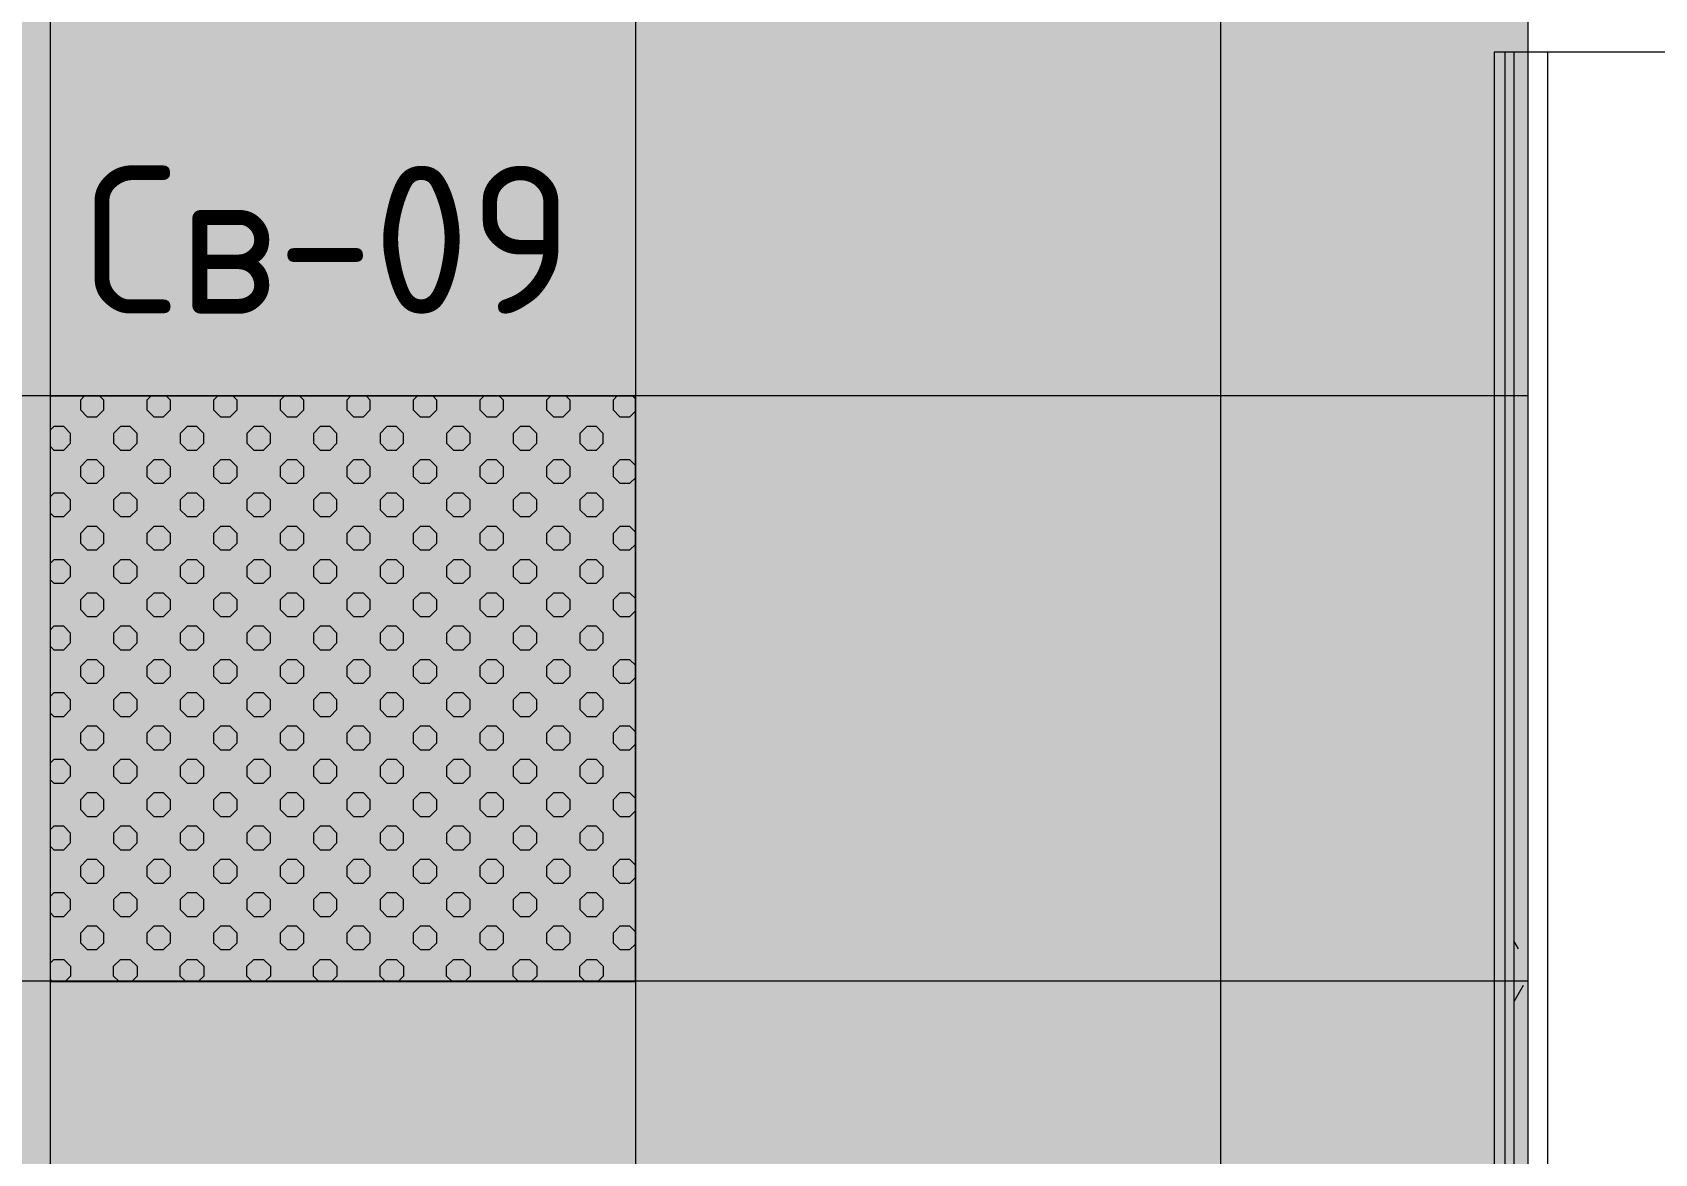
# Model space of a CAD drawing. Header units: millimetres. Extents: x -13069 to 207500, y -71366 to 56785.
# Drawn here: x 165894 to 167557, y 30754 to 31904 of the extents above; entities that cross this region are included whole.
import ezdxf

# ---------------------------------------------------------------- set-up
doc = ezdxf.new("R2010")
doc.units = ezdxf.units.MM
doc.layers.add('PDF _Подложка без мебели', color=7, linetype='Continuous')
doc.layers.add('PDF _Текст', color=7, linetype='Continuous')
doc.layers.add('PDF _Потолки', color=7, linetype='Continuous', lineweight=5, true_color=0x535353)
doc.layers.add('PDF _светильники', color=7, linetype='Continuous', true_color=0xffffff)
doc.styles.add('PDF GOST Common', font='GOST_Common.ttf')

msp = doc.modelspace()

# ---------------------------------------------------------------- linework, layer by layer
at = {"layer": 'PDF _Подложка без мебели', "lineweight": 18}
msp.add_lwpolyline([(167392.924, 29290.643), (167447.923, 29290.643), (167447.923, 31883.341), (167392.924, 31883.341)], close=True, dxfattribs=at)
for points in [[(167403.923, 31883.341), (167403.923, 29290.643)], [(167412.919, 31883.341), (167412.919, 29290.643)], [(167427.922, 30558.343), (167427.922, 31883.341)], [(167957.92, 31883.341), (167447.923, 31883.341)], [(167417.723, 30964.242), (167412.919, 30972.543)], [(167422.624, 30926.641), (167412.919, 30909.841)], [(167422.624, 30926.641), (167422.624, 30926.641)], [(167422.624, 30926.641), (167422.624, 30926.641)]]:
    msp.add_lwpolyline(points, dxfattribs=at)
at = {"layer": 'PDF _Потолки', "color": 7, "lineweight": 13}
msp.add_lwpolyline([(167427.922, 34687.942), (164996.72, 34687.942), (165003.923, 27774.243), (167427.922, 27774.243)], close=True, dxfattribs=at)
for points in [[(165912.321, 34687.942), (165912.321, 27774.243)], [(166512.321, 34687.942), (166512.321, 27774.243)], [(167112.321, 34687.942), (167112.321, 27774.243)], [(167427.922, 31531.143), (165000.022, 31531.143)], [(167427.922, 30931.143), (165000.634, 30931.143)]]:
    msp.add_lwpolyline(points, dxfattribs=at)
at = {"layer": 'PDF _Потолки', "color": 254, "lineweight": 0, "true_color": 0xcae6ff, "transparency": 33554559}
msp.add_solid([(167427.922, 34687.942), (167427.922, 27774.243), (164996.72, 34687.942), (165003.923, 27774.243)], dxfattribs=at)
at = {"layer": 'PDF _светильники', "color": 7, "lineweight": 13}
msp.add_lwpolyline([(165912.321, 30930.844), (166512.321, 30930.844), (166512.321, 31530.844), (165912.321, 31530.844)], close=True, dxfattribs=at)
at = {"layer": 'PDF _светильники', "lineweight": 20}
for points in [[(165947.123, 31530.844), (165943.223, 31526.843), (165943.223, 31516.842), (165950.224, 31509.741), (165960.221, 31509.741), (165967.32, 31516.842), (165967.32, 31526.843), (165963.322, 31530.844)], [(166015.422, 31530.844), (166011.521, 31526.843), (166011.521, 31516.842), (166018.522, 31509.741), (166028.52, 31509.741), (166035.624, 31516.842), (166035.624, 31526.843), (166031.62, 31530.844)], [(166083.72, 31530.844), (166079.722, 31526.843), (166079.722, 31516.842), (166086.821, 31509.741), (166096.824, 31509.741), (166103.923, 31516.842), (166103.923, 31526.843), (166099.925, 31530.844)], [(166152.024, 31530.844), (166148.02, 31526.843), (166148.02, 31516.842), (166155.119, 31509.741), (166165.123, 31509.741), (166172.221, 31516.842), (166172.221, 31526.843), (166168.223, 31530.844)], [(166220.323, 31530.844), (166216.319, 31526.843), (166216.319, 31516.842), (166223.423, 31509.741), (166233.421, 31509.741), (166240.519, 31516.842), (166240.519, 31526.843), (166236.521, 31530.844)], [(166288.621, 31530.844), (166284.623, 31526.843), (166284.623, 31516.842), (166291.722, 31509.741), (166301.719, 31509.741), (166308.72, 31516.842), (166308.72, 31526.843), (166304.82, 31530.844)], [(166356.822, 31530.844), (166352.922, 31526.843), (166352.922, 31516.842), (166359.922, 31509.741), (166369.92, 31509.741), (166377.024, 31516.842), (166377.024, 31526.843), (166373.02, 31530.844)], [(166425.12, 31530.844), (166421.22, 31526.843), (166421.22, 31516.842), (166428.221, 31509.741), (166438.224, 31509.741), (166445.323, 31516.842), (166445.323, 31526.843), (166441.319, 31530.844)], [(166493.425, 31530.844), (166489.421, 31526.843), (166489.421, 31516.842), (166496.519, 31509.741), (166506.523, 31509.741), (166512.321, 31515.542)], [(166509.623, 31530.844), (166512.321, 31528.143)], [(165912.321, 31479.443), (165916.124, 31475.643), (165926.121, 31475.643), (165933.219, 31482.742), (165933.219, 31492.742), (165926.121, 31499.743), (165916.124, 31499.743), (165912.321, 31495.941)], [(166512.321, 31459.841), (166506.523, 31465.643), (166496.519, 31465.643), (166489.421, 31458.541), (166489.421, 31448.541), (166496.519, 31441.543), (166506.523, 31441.543), (166512.321, 31447.241)], [(165912.321, 31411.141), (165916.124, 31407.342), (165926.121, 31407.342), (165933.219, 31414.443), (165933.219, 31424.441), (165926.121, 31431.542), (165916.124, 31431.542), (165912.321, 31427.642)], [(166512.321, 31391.543), (166506.523, 31397.341), (166496.519, 31397.341), (166489.421, 31390.243), (166489.421, 31380.242), (166496.519, 31373.242), (166506.523, 31373.242), (166512.321, 31378.942)], [(165912.321, 31342.843), (165916.124, 31339.044), (165926.121, 31339.044), (165933.219, 31346.142), (165933.219, 31356.143), (165926.121, 31363.241), (165916.124, 31363.241), (165912.321, 31359.442)], [(166512.321, 31323.342), (166506.523, 31329.043), (166496.519, 31329.043), (166489.421, 31322.042), (166489.421, 31312.042), (166496.519, 31304.943), (166506.523, 31304.943), (166512.321, 31310.742)], [(165912.321, 31274.642), (165916.124, 31270.742), (165926.121, 31270.742), (165933.219, 31277.841), (165933.219, 31287.841), (165926.121, 31294.943), (165916.124, 31294.943), (165912.321, 31291.143)], [(166512.321, 31255.041), (166506.523, 31260.742), (166496.519, 31260.742), (166489.421, 31253.741), (166489.421, 31243.743), (166496.519, 31236.642), (166506.523, 31236.642), (166512.321, 31242.443)], [(165912.321, 31206.341), (165916.124, 31202.542), (165926.121, 31202.542), (165933.219, 31209.542), (165933.219, 31219.543), (165926.121, 31226.641), (165916.124, 31226.641), (165912.321, 31222.842)], [(166512.321, 31186.743), (166506.523, 31192.541), (166496.519, 31192.541), (166489.421, 31185.443), (166489.421, 31175.442), (166496.519, 31168.344), (166506.523, 31168.344), (166512.321, 31174.142)], [(165912.321, 31138.043), (165916.124, 31134.243), (165926.121, 31134.243), (165933.219, 31141.241), (165933.219, 31151.242), (165926.121, 31158.343), (165916.124, 31158.343), (165912.321, 31154.544)], [(166512.321, 31118.441), (166506.523, 31124.243), (166496.519, 31124.243), (166489.421, 31117.141), (166489.421, 31107.144), (166496.519, 31100.042), (166506.523, 31100.042), (166512.321, 31105.844)], [(165912.321, 31069.741), (165916.124, 31065.942), (165926.121, 31065.942), (165933.219, 31073.043), (165933.219, 31083.041), (165926.121, 31090.042), (165916.124, 31090.042), (165912.321, 31086.242)], [(166512.321, 31050.143), (166506.523, 31055.941), (166496.519, 31055.941), (166489.421, 31048.843), (166489.421, 31038.842), (166496.519, 31031.741), (166506.523, 31031.741), (166512.321, 31037.542)], [(165912.321, 31001.443), (165916.124, 30997.644), (165926.121, 30997.644), (165933.219, 31004.742), (165933.219, 31014.743), (165926.121, 31021.743), (165916.124, 31021.743), (165912.321, 31017.941)], [(166512.321, 30981.842), (166506.523, 30987.643), (166496.519, 30987.643), (166489.421, 30980.541), (166489.421, 30970.541), (166496.519, 30963.543), (166506.523, 30963.543), (166512.321, 30969.241)], [(165912.321, 30949.642), (165916.124, 30953.543), (165926.121, 30953.543), (165933.219, 30946.441), (165933.219, 30936.444), (165927.623, 30930.844)], [(165982.92, 30930.844), (165977.323, 30936.444), (165977.323, 30946.441), (165984.422, 30953.543), (165994.419, 30953.543), (166001.524, 30946.441), (166001.524, 30936.444), (165995.823, 30930.844)], [(166051.225, 30930.844), (166045.622, 30936.444), (166045.622, 30946.441), (166052.72, 30953.543), (166062.724, 30953.543), (166069.725, 30946.441), (166069.725, 30936.444), (166064.122, 30930.844)], [(166119.523, 30930.844), (166113.92, 30936.444), (166113.92, 30946.441), (166121.025, 30953.543), (166131.022, 30953.543), (166138.023, 30946.441), (166138.023, 30936.444), (166132.42, 30930.844)], [(166187.822, 30930.844), (166182.225, 30936.444), (166182.225, 30946.441), (166189.219, 30953.543), (166199.223, 30953.543), (166206.321, 30946.441), (166206.321, 30936.444), (166200.724, 30930.844)], [(166256.12, 30930.844), (166250.523, 30936.444), (166250.523, 30946.441), (166257.524, 30953.543), (166267.521, 30953.543), (166274.62, 30946.441), (166274.62, 30936.444), (166269.023, 30930.844)], [(166324.321, 30930.844), (166318.724, 30936.444), (166318.724, 30946.441), (166325.822, 30953.543), (166335.82, 30953.543), (166342.924, 30946.441), (166342.924, 30936.444), (166337.321, 30930.844)], [(166392.619, 30930.844), (166387.022, 30936.444), (166387.022, 30946.441), (166394.12, 30953.543), (166404.124, 30953.543), (166411.222, 30946.441), (166411.222, 30936.444), (166405.619, 30930.844)], [(166460.923, 30930.844), (166455.32, 30936.444), (166455.32, 30946.441), (166462.425, 30953.543), (166472.422, 30953.543), (166479.423, 30946.441), (166479.423, 30936.444), (166473.82, 30930.844)], [(165912.321, 30933.142), (165914.622, 30930.844)]]:
    msp.add_lwpolyline(points, dxfattribs=at)
for points in [[(166001.524, 31492.742), (165994.419, 31499.743), (165984.422, 31499.743), (165977.323, 31492.742), (165977.323, 31482.742), (165984.422, 31475.643), (165994.419, 31475.643), (166001.524, 31482.742)], [(166069.725, 31492.742), (166062.724, 31499.743), (166052.72, 31499.743), (166045.622, 31492.742), (166045.622, 31482.742), (166052.72, 31475.643), (166062.724, 31475.643), (166069.725, 31482.742)], [(166138.023, 31492.742), (166131.022, 31499.743), (166121.025, 31499.743), (166113.92, 31492.742), (166113.92, 31482.742), (166121.025, 31475.643), (166131.022, 31475.643), (166138.023, 31482.742)], [(166206.321, 31492.742), (166199.223, 31499.743), (166189.219, 31499.743), (166182.225, 31492.742), (166182.225, 31482.742), (166189.219, 31475.643), (166199.223, 31475.643), (166206.321, 31482.742)], [(166274.62, 31492.742), (166267.521, 31499.743), (166257.524, 31499.743), (166250.523, 31492.742), (166250.523, 31482.742), (166257.524, 31475.643), (166267.521, 31475.643), (166274.62, 31482.742)], [(166342.924, 31492.742), (166335.82, 31499.743), (166325.822, 31499.743), (166318.724, 31492.742), (166318.724, 31482.742), (166325.822, 31475.643), (166335.82, 31475.643), (166342.924, 31482.742)], [(166411.222, 31492.742), (166404.124, 31499.743), (166394.12, 31499.743), (166387.022, 31492.742), (166387.022, 31482.742), (166394.12, 31475.643), (166404.124, 31475.643), (166411.222, 31482.742)], [(166479.423, 31492.742), (166472.422, 31499.743), (166462.425, 31499.743), (166455.32, 31492.742), (166455.32, 31482.742), (166462.425, 31475.643), (166472.422, 31475.643), (166479.423, 31482.742)], [(165967.32, 31458.541), (165960.221, 31465.643), (165950.224, 31465.643), (165943.223, 31458.541), (165943.223, 31448.541), (165950.224, 31441.543), (165960.221, 31441.543), (165967.32, 31448.541)], [(166035.624, 31458.541), (166028.52, 31465.643), (166018.522, 31465.643), (166011.521, 31458.541), (166011.521, 31448.541), (166018.522, 31441.543), (166028.52, 31441.543), (166035.624, 31448.541)], [(166103.923, 31458.541), (166096.824, 31465.643), (166086.821, 31465.643), (166079.722, 31458.541), (166079.722, 31448.541), (166086.821, 31441.543), (166096.824, 31441.543), (166103.923, 31448.541)], [(166172.221, 31458.541), (166165.123, 31465.643), (166155.119, 31465.643), (166148.02, 31458.541), (166148.02, 31448.541), (166155.119, 31441.543), (166165.123, 31441.543), (166172.221, 31448.541)], [(166240.519, 31458.541), (166233.421, 31465.643), (166223.423, 31465.643), (166216.319, 31458.541), (166216.319, 31448.541), (166223.423, 31441.543), (166233.421, 31441.543), (166240.519, 31448.541)], [(166308.72, 31458.541), (166301.719, 31465.643), (166291.722, 31465.643), (166284.623, 31458.541), (166284.623, 31448.541), (166291.722, 31441.543), (166301.719, 31441.543), (166308.72, 31448.541)], [(166377.024, 31458.541), (166369.92, 31465.643), (166359.922, 31465.643), (166352.922, 31458.541), (166352.922, 31448.541), (166359.922, 31441.543), (166369.92, 31441.543), (166377.024, 31448.541)], [(166445.323, 31458.541), (166438.224, 31465.643), (166428.221, 31465.643), (166421.22, 31458.541), (166421.22, 31448.541), (166428.221, 31441.543), (166438.224, 31441.543), (166445.323, 31448.541)], [(166001.524, 31424.441), (165994.419, 31431.542), (165984.422, 31431.542), (165977.323, 31424.441), (165977.323, 31414.443), (165984.422, 31407.342), (165994.419, 31407.342), (166001.524, 31414.443)], [(166069.725, 31424.441), (166062.724, 31431.542), (166052.72, 31431.542), (166045.622, 31424.441), (166045.622, 31414.443), (166052.72, 31407.342), (166062.724, 31407.342), (166069.725, 31414.443)], [(166138.023, 31424.441), (166131.022, 31431.542), (166121.025, 31431.542), (166113.92, 31424.441), (166113.92, 31414.443), (166121.025, 31407.342), (166131.022, 31407.342), (166138.023, 31414.443)], [(166206.321, 31424.441), (166199.223, 31431.542), (166189.219, 31431.542), (166182.225, 31424.441), (166182.225, 31414.443), (166189.219, 31407.342), (166199.223, 31407.342), (166206.321, 31414.443)], [(166274.62, 31424.441), (166267.521, 31431.542), (166257.524, 31431.542), (166250.523, 31424.441), (166250.523, 31414.443), (166257.524, 31407.342), (166267.521, 31407.342), (166274.62, 31414.443)], [(166342.924, 31424.441), (166335.82, 31431.542), (166325.822, 31431.542), (166318.724, 31424.441), (166318.724, 31414.443), (166325.822, 31407.342), (166335.82, 31407.342), (166342.924, 31414.443)], [(166411.222, 31424.441), (166404.124, 31431.542), (166394.12, 31431.542), (166387.022, 31424.441), (166387.022, 31414.443), (166394.12, 31407.342), (166404.124, 31407.342), (166411.222, 31414.443)], [(166479.423, 31424.441), (166472.422, 31431.542), (166462.425, 31431.542), (166455.32, 31424.441), (166455.32, 31414.443), (166462.425, 31407.342), (166472.422, 31407.342), (166479.423, 31414.443)], [(165967.32, 31390.243), (165960.221, 31397.341), (165950.224, 31397.341), (165943.223, 31390.243), (165943.223, 31380.242), (165950.224, 31373.242), (165960.221, 31373.242), (165967.32, 31380.242)], [(166035.624, 31390.243), (166028.52, 31397.341), (166018.522, 31397.341), (166011.521, 31390.243), (166011.521, 31380.242), (166018.522, 31373.242), (166028.52, 31373.242), (166035.624, 31380.242)], [(166103.923, 31390.243), (166096.824, 31397.341), (166086.821, 31397.341), (166079.722, 31390.243), (166079.722, 31380.242), (166086.821, 31373.242), (166096.824, 31373.242), (166103.923, 31380.242)], [(166172.221, 31390.243), (166165.123, 31397.341), (166155.119, 31397.341), (166148.02, 31390.243), (166148.02, 31380.242), (166155.119, 31373.242), (166165.123, 31373.242), (166172.221, 31380.242)], [(166240.519, 31390.243), (166233.421, 31397.341), (166223.423, 31397.341), (166216.319, 31390.243), (166216.319, 31380.242), (166223.423, 31373.242), (166233.421, 31373.242), (166240.519, 31380.242)], [(166308.72, 31390.243), (166301.719, 31397.341), (166291.722, 31397.341), (166284.623, 31390.243), (166284.623, 31380.242), (166291.722, 31373.242), (166301.719, 31373.242), (166308.72, 31380.242)], [(166377.024, 31390.243), (166369.92, 31397.341), (166359.922, 31397.341), (166352.922, 31390.243), (166352.922, 31380.242), (166359.922, 31373.242), (166369.92, 31373.242), (166377.024, 31380.242)], [(166445.323, 31390.243), (166438.224, 31397.341), (166428.221, 31397.341), (166421.22, 31390.243), (166421.22, 31380.242), (166428.221, 31373.242), (166438.224, 31373.242), (166445.323, 31380.242)], [(166001.524, 31356.143), (165994.419, 31363.241), (165984.422, 31363.241), (165977.323, 31356.143), (165977.323, 31346.142), (165984.422, 31339.044), (165994.419, 31339.044), (166001.524, 31346.142)], [(166069.725, 31356.143), (166062.724, 31363.241), (166052.72, 31363.241), (166045.622, 31356.143), (166045.622, 31346.142), (166052.72, 31339.044), (166062.724, 31339.044), (166069.725, 31346.142)], [(166138.023, 31356.143), (166131.022, 31363.241), (166121.025, 31363.241), (166113.92, 31356.143), (166113.92, 31346.142), (166121.025, 31339.044), (166131.022, 31339.044), (166138.023, 31346.142)], [(166206.321, 31356.143), (166199.223, 31363.241), (166189.219, 31363.241), (166182.225, 31356.143), (166182.225, 31346.142), (166189.219, 31339.044), (166199.223, 31339.044), (166206.321, 31346.142)], [(166274.62, 31356.143), (166267.521, 31363.241), (166257.524, 31363.241), (166250.523, 31356.143), (166250.523, 31346.142), (166257.524, 31339.044), (166267.521, 31339.044), (166274.62, 31346.142)], [(166342.924, 31356.143), (166335.82, 31363.241), (166325.822, 31363.241), (166318.724, 31356.143), (166318.724, 31346.142), (166325.822, 31339.044), (166335.82, 31339.044), (166342.924, 31346.142)], [(166411.222, 31356.143), (166404.124, 31363.241), (166394.12, 31363.241), (166387.022, 31356.143), (166387.022, 31346.142), (166394.12, 31339.044), (166404.124, 31339.044), (166411.222, 31346.142)], [(166479.423, 31356.143), (166472.422, 31363.241), (166462.425, 31363.241), (166455.32, 31356.143), (166455.32, 31346.142), (166462.425, 31339.044), (166472.422, 31339.044), (166479.423, 31346.142)], [(165967.32, 31322.042), (165960.221, 31329.043), (165950.224, 31329.043), (165943.223, 31322.042), (165943.223, 31312.042), (165950.224, 31304.943), (165960.221, 31304.943), (165967.32, 31312.042)], [(166035.624, 31322.042), (166028.52, 31329.043), (166018.522, 31329.043), (166011.521, 31322.042), (166011.521, 31312.042), (166018.522, 31304.943), (166028.52, 31304.943), (166035.624, 31312.042)], [(166103.923, 31322.042), (166096.824, 31329.043), (166086.821, 31329.043), (166079.722, 31322.042), (166079.722, 31312.042), (166086.821, 31304.943), (166096.824, 31304.943), (166103.923, 31312.042)], [(166172.221, 31322.042), (166165.123, 31329.043), (166155.119, 31329.043), (166148.02, 31322.042), (166148.02, 31312.042), (166155.119, 31304.943), (166165.123, 31304.943), (166172.221, 31312.042)], [(166240.519, 31322.042), (166233.421, 31329.043), (166223.423, 31329.043), (166216.319, 31322.042), (166216.319, 31312.042), (166223.423, 31304.943), (166233.421, 31304.943), (166240.519, 31312.042)], [(166308.72, 31322.042), (166301.719, 31329.043), (166291.722, 31329.043), (166284.623, 31322.042), (166284.623, 31312.042), (166291.722, 31304.943), (166301.719, 31304.943), (166308.72, 31312.042)], [(166377.024, 31322.042), (166369.92, 31329.043), (166359.922, 31329.043), (166352.922, 31322.042), (166352.922, 31312.042), (166359.922, 31304.943), (166369.92, 31304.943), (166377.024, 31312.042)], [(166445.323, 31322.042), (166438.224, 31329.043), (166428.221, 31329.043), (166421.22, 31322.042), (166421.22, 31312.042), (166428.221, 31304.943), (166438.224, 31304.943), (166445.323, 31312.042)], [(166001.524, 31287.841), (165994.419, 31294.943), (165984.422, 31294.943), (165977.323, 31287.841), (165977.323, 31277.841), (165984.422, 31270.742), (165994.419, 31270.742), (166001.524, 31277.841)], [(166069.725, 31287.841), (166062.724, 31294.943), (166052.72, 31294.943), (166045.622, 31287.841), (166045.622, 31277.841), (166052.72, 31270.742), (166062.724, 31270.742), (166069.725, 31277.841)], [(166138.023, 31287.841), (166131.022, 31294.943), (166121.025, 31294.943), (166113.92, 31287.841), (166113.92, 31277.841), (166121.025, 31270.742), (166131.022, 31270.742), (166138.023, 31277.841)], [(166206.321, 31287.841), (166199.223, 31294.943), (166189.219, 31294.943), (166182.225, 31287.841), (166182.225, 31277.841), (166189.219, 31270.742), (166199.223, 31270.742), (166206.321, 31277.841)], [(166274.62, 31287.841), (166267.521, 31294.943), (166257.524, 31294.943), (166250.523, 31287.841), (166250.523, 31277.841), (166257.524, 31270.742), (166267.521, 31270.742), (166274.62, 31277.841)], [(166342.924, 31287.841), (166335.82, 31294.943), (166325.822, 31294.943), (166318.724, 31287.841), (166318.724, 31277.841), (166325.822, 31270.742), (166335.82, 31270.742), (166342.924, 31277.841)], [(166411.222, 31287.841), (166404.124, 31294.943), (166394.12, 31294.943), (166387.022, 31287.841), (166387.022, 31277.841), (166394.12, 31270.742), (166404.124, 31270.742), (166411.222, 31277.841)], [(166479.423, 31287.841), (166472.422, 31294.943), (166462.425, 31294.943), (166455.32, 31287.841), (166455.32, 31277.841), (166462.425, 31270.742), (166472.422, 31270.742), (166479.423, 31277.841)], [(165967.32, 31253.741), (165960.221, 31260.742), (165950.224, 31260.742), (165943.223, 31253.741), (165943.223, 31243.743), (165950.224, 31236.642), (165960.221, 31236.642), (165967.32, 31243.743)], [(166035.624, 31253.741), (166028.52, 31260.742), (166018.522, 31260.742), (166011.521, 31253.741), (166011.521, 31243.743), (166018.522, 31236.642), (166028.52, 31236.642), (166035.624, 31243.743)], [(166103.923, 31253.741), (166096.824, 31260.742), (166086.821, 31260.742), (166079.722, 31253.741), (166079.722, 31243.743), (166086.821, 31236.642), (166096.824, 31236.642), (166103.923, 31243.743)], [(166172.221, 31253.741), (166165.123, 31260.742), (166155.119, 31260.742), (166148.02, 31253.741), (166148.02, 31243.743), (166155.119, 31236.642), (166165.123, 31236.642), (166172.221, 31243.743)], [(166240.519, 31253.741), (166233.421, 31260.742), (166223.423, 31260.742), (166216.319, 31253.741), (166216.319, 31243.743), (166223.423, 31236.642), (166233.421, 31236.642), (166240.519, 31243.743)], [(166308.72, 31253.741), (166301.719, 31260.742), (166291.722, 31260.742), (166284.623, 31253.741), (166284.623, 31243.743), (166291.722, 31236.642), (166301.719, 31236.642), (166308.72, 31243.743)], [(166377.024, 31253.741), (166369.92, 31260.742), (166359.922, 31260.742), (166352.922, 31253.741), (166352.922, 31243.743), (166359.922, 31236.642), (166369.92, 31236.642), (166377.024, 31243.743)], [(166445.323, 31253.741), (166438.224, 31260.742), (166428.221, 31260.742), (166421.22, 31253.741), (166421.22, 31243.743), (166428.221, 31236.642), (166438.224, 31236.642), (166445.323, 31243.743)], [(166001.524, 31219.543), (165994.419, 31226.641), (165984.422, 31226.641), (165977.323, 31219.543), (165977.323, 31209.542), (165984.422, 31202.542), (165994.419, 31202.542), (166001.524, 31209.542)], [(166069.725, 31219.543), (166062.724, 31226.641), (166052.72, 31226.641), (166045.622, 31219.543), (166045.622, 31209.542), (166052.72, 31202.542), (166062.724, 31202.542), (166069.725, 31209.542)], [(166138.023, 31219.543), (166131.022, 31226.641), (166121.025, 31226.641), (166113.92, 31219.543), (166113.92, 31209.542), (166121.025, 31202.542), (166131.022, 31202.542), (166138.023, 31209.542)], [(166206.321, 31219.543), (166199.223, 31226.641), (166189.219, 31226.641), (166182.225, 31219.543), (166182.225, 31209.542), (166189.219, 31202.542), (166199.223, 31202.542), (166206.321, 31209.542)], [(166274.62, 31219.543), (166267.521, 31226.641), (166257.524, 31226.641), (166250.523, 31219.543), (166250.523, 31209.542), (166257.524, 31202.542), (166267.521, 31202.542), (166274.62, 31209.542)], [(166342.924, 31219.543), (166335.82, 31226.641), (166325.822, 31226.641), (166318.724, 31219.543), (166318.724, 31209.542), (166325.822, 31202.542), (166335.82, 31202.542), (166342.924, 31209.542)], [(166411.222, 31219.543), (166404.124, 31226.641), (166394.12, 31226.641), (166387.022, 31219.543), (166387.022, 31209.542), (166394.12, 31202.542), (166404.124, 31202.542), (166411.222, 31209.542)], [(166479.423, 31219.543), (166472.422, 31226.641), (166462.425, 31226.641), (166455.32, 31219.543), (166455.32, 31209.542), (166462.425, 31202.542), (166472.422, 31202.542), (166479.423, 31209.542)], [(165967.32, 31185.443), (165960.221, 31192.541), (165950.224, 31192.541), (165943.223, 31185.443), (165943.223, 31175.442), (165950.224, 31168.344), (165960.221, 31168.344), (165967.32, 31175.442)], [(166035.624, 31185.443), (166028.52, 31192.541), (166018.522, 31192.541), (166011.521, 31185.443), (166011.521, 31175.442), (166018.522, 31168.344), (166028.52, 31168.344), (166035.624, 31175.442)], [(166103.923, 31185.443), (166096.824, 31192.541), (166086.821, 31192.541), (166079.722, 31185.443), (166079.722, 31175.442), (166086.821, 31168.344), (166096.824, 31168.344), (166103.923, 31175.442)], [(166172.221, 31185.443), (166165.123, 31192.541), (166155.119, 31192.541), (166148.02, 31185.443), (166148.02, 31175.442), (166155.119, 31168.344), (166165.123, 31168.344), (166172.221, 31175.442)], [(166240.519, 31185.443), (166233.421, 31192.541), (166223.423, 31192.541), (166216.319, 31185.443), (166216.319, 31175.442), (166223.423, 31168.344), (166233.421, 31168.344), (166240.519, 31175.442)], [(166308.72, 31185.443), (166301.719, 31192.541), (166291.722, 31192.541), (166284.623, 31185.443), (166284.623, 31175.442), (166291.722, 31168.344), (166301.719, 31168.344), (166308.72, 31175.442)], [(166377.024, 31185.443), (166369.92, 31192.541), (166359.922, 31192.541), (166352.922, 31185.443), (166352.922, 31175.442), (166359.922, 31168.344), (166369.92, 31168.344), (166377.024, 31175.442)], [(166445.323, 31185.443), (166438.224, 31192.541), (166428.221, 31192.541), (166421.22, 31185.443), (166421.22, 31175.442), (166428.221, 31168.344), (166438.224, 31168.344), (166445.323, 31175.442)], [(166001.524, 31151.242), (165994.419, 31158.343), (165984.422, 31158.343), (165977.323, 31151.242), (165977.323, 31141.241), (165984.422, 31134.243), (165994.419, 31134.243), (166001.524, 31141.241)], [(166069.725, 31151.242), (166062.724, 31158.343), (166052.72, 31158.343), (166045.622, 31151.242), (166045.622, 31141.241), (166052.72, 31134.243), (166062.724, 31134.243), (166069.725, 31141.241)], [(166138.023, 31151.242), (166131.022, 31158.343), (166121.025, 31158.343), (166113.92, 31151.242), (166113.92, 31141.241), (166121.025, 31134.243), (166131.022, 31134.243), (166138.023, 31141.241)], [(166206.321, 31151.242), (166199.223, 31158.343), (166189.219, 31158.343), (166182.225, 31151.242), (166182.225, 31141.241), (166189.219, 31134.243), (166199.223, 31134.243), (166206.321, 31141.241)], [(166274.62, 31151.242), (166267.521, 31158.343), (166257.524, 31158.343), (166250.523, 31151.242), (166250.523, 31141.241), (166257.524, 31134.243), (166267.521, 31134.243), (166274.62, 31141.241)], [(166342.924, 31151.242), (166335.82, 31158.343), (166325.822, 31158.343), (166318.724, 31151.242), (166318.724, 31141.241), (166325.822, 31134.243), (166335.82, 31134.243), (166342.924, 31141.241)], [(166411.222, 31151.242), (166404.124, 31158.343), (166394.12, 31158.343), (166387.022, 31151.242), (166387.022, 31141.241), (166394.12, 31134.243), (166404.124, 31134.243), (166411.222, 31141.241)], [(166479.423, 31151.242), (166472.422, 31158.343), (166462.425, 31158.343), (166455.32, 31151.242), (166455.32, 31141.241), (166462.425, 31134.243), (166472.422, 31134.243), (166479.423, 31141.241)], [(165967.32, 31117.141), (165960.221, 31124.243), (165950.224, 31124.243), (165943.223, 31117.141), (165943.223, 31107.144), (165950.224, 31100.042), (165960.221, 31100.042), (165967.32, 31107.144)], [(166035.624, 31117.141), (166028.52, 31124.243), (166018.522, 31124.243), (166011.521, 31117.141), (166011.521, 31107.144), (166018.522, 31100.042), (166028.52, 31100.042), (166035.624, 31107.144)], [(166103.923, 31117.141), (166096.824, 31124.243), (166086.821, 31124.243), (166079.722, 31117.141), (166079.722, 31107.144), (166086.821, 31100.042), (166096.824, 31100.042), (166103.923, 31107.144)], [(166172.221, 31117.141), (166165.123, 31124.243), (166155.119, 31124.243), (166148.02, 31117.141), (166148.02, 31107.144), (166155.119, 31100.042), (166165.123, 31100.042), (166172.221, 31107.144)], [(166240.519, 31117.141), (166233.421, 31124.243), (166223.423, 31124.243), (166216.319, 31117.141), (166216.319, 31107.144), (166223.423, 31100.042), (166233.421, 31100.042), (166240.519, 31107.144)], [(166308.72, 31117.141), (166301.719, 31124.243), (166291.722, 31124.243), (166284.623, 31117.141), (166284.623, 31107.144), (166291.722, 31100.042), (166301.719, 31100.042), (166308.72, 31107.144)], [(166377.024, 31117.141), (166369.92, 31124.243), (166359.922, 31124.243), (166352.922, 31117.141), (166352.922, 31107.144), (166359.922, 31100.042), (166369.92, 31100.042), (166377.024, 31107.144)], [(166445.323, 31117.141), (166438.224, 31124.243), (166428.221, 31124.243), (166421.22, 31117.141), (166421.22, 31107.144), (166428.221, 31100.042), (166438.224, 31100.042), (166445.323, 31107.144)], [(166001.524, 31083.041), (165994.419, 31090.042), (165984.422, 31090.042), (165977.323, 31083.041), (165977.323, 31073.043), (165984.422, 31065.942), (165994.419, 31065.942), (166001.524, 31073.043)], [(166069.725, 31083.041), (166062.724, 31090.042), (166052.72, 31090.042), (166045.622, 31083.041), (166045.622, 31073.043), (166052.72, 31065.942), (166062.724, 31065.942), (166069.725, 31073.043)], [(166138.023, 31083.041), (166131.022, 31090.042), (166121.025, 31090.042), (166113.92, 31083.041), (166113.92, 31073.043), (166121.025, 31065.942), (166131.022, 31065.942), (166138.023, 31073.043)], [(166206.321, 31083.041), (166199.223, 31090.042), (166189.219, 31090.042), (166182.225, 31083.041), (166182.225, 31073.043), (166189.219, 31065.942), (166199.223, 31065.942), (166206.321, 31073.043)], [(166274.62, 31083.041), (166267.521, 31090.042), (166257.524, 31090.042), (166250.523, 31083.041), (166250.523, 31073.043), (166257.524, 31065.942), (166267.521, 31065.942), (166274.62, 31073.043)], [(166342.924, 31083.041), (166335.82, 31090.042), (166325.822, 31090.042), (166318.724, 31083.041), (166318.724, 31073.043), (166325.822, 31065.942), (166335.82, 31065.942), (166342.924, 31073.043)], [(166411.222, 31083.041), (166404.124, 31090.042), (166394.12, 31090.042), (166387.022, 31083.041), (166387.022, 31073.043), (166394.12, 31065.942), (166404.124, 31065.942), (166411.222, 31073.043)], [(166479.423, 31083.041), (166472.422, 31090.042), (166462.425, 31090.042), (166455.32, 31083.041), (166455.32, 31073.043), (166462.425, 31065.942), (166472.422, 31065.942), (166479.423, 31073.043)], [(165967.32, 31048.843), (165960.221, 31055.941), (165950.224, 31055.941), (165943.223, 31048.843), (165943.223, 31038.842), (165950.224, 31031.741), (165960.221, 31031.741), (165967.32, 31038.842)], [(166035.624, 31048.843), (166028.52, 31055.941), (166018.522, 31055.941), (166011.521, 31048.843), (166011.521, 31038.842), (166018.522, 31031.741), (166028.52, 31031.741), (166035.624, 31038.842)], [(166103.923, 31048.843), (166096.824, 31055.941), (166086.821, 31055.941), (166079.722, 31048.843), (166079.722, 31038.842), (166086.821, 31031.741), (166096.824, 31031.741), (166103.923, 31038.842)], [(166172.221, 31048.843), (166165.123, 31055.941), (166155.119, 31055.941), (166148.02, 31048.843), (166148.02, 31038.842), (166155.119, 31031.741), (166165.123, 31031.741), (166172.221, 31038.842)], [(166240.519, 31048.843), (166233.421, 31055.941), (166223.423, 31055.941), (166216.319, 31048.843), (166216.319, 31038.842), (166223.423, 31031.741), (166233.421, 31031.741), (166240.519, 31038.842)], [(166308.72, 31048.843), (166301.719, 31055.941), (166291.722, 31055.941), (166284.623, 31048.843), (166284.623, 31038.842), (166291.722, 31031.741), (166301.719, 31031.741), (166308.72, 31038.842)], [(166377.024, 31048.843), (166369.92, 31055.941), (166359.922, 31055.941), (166352.922, 31048.843), (166352.922, 31038.842), (166359.922, 31031.741), (166369.92, 31031.741), (166377.024, 31038.842)], [(166445.323, 31048.843), (166438.224, 31055.941), (166428.221, 31055.941), (166421.22, 31048.843), (166421.22, 31038.842), (166428.221, 31031.741), (166438.224, 31031.741), (166445.323, 31038.842)], [(166001.524, 31014.743), (165994.419, 31021.743), (165984.422, 31021.743), (165977.323, 31014.743), (165977.323, 31004.742), (165984.422, 30997.644), (165994.419, 30997.644), (166001.524, 31004.742)], [(166069.725, 31014.743), (166062.724, 31021.743), (166052.72, 31021.743), (166045.622, 31014.743), (166045.622, 31004.742), (166052.72, 30997.644), (166062.724, 30997.644), (166069.725, 31004.742)], [(166138.023, 31014.743), (166131.022, 31021.743), (166121.025, 31021.743), (166113.92, 31014.743), (166113.92, 31004.742), (166121.025, 30997.644), (166131.022, 30997.644), (166138.023, 31004.742)], [(166206.321, 31014.743), (166199.223, 31021.743), (166189.219, 31021.743), (166182.225, 31014.743), (166182.225, 31004.742), (166189.219, 30997.644), (166199.223, 30997.644), (166206.321, 31004.742)], [(166274.62, 31014.743), (166267.521, 31021.743), (166257.524, 31021.743), (166250.523, 31014.743), (166250.523, 31004.742), (166257.524, 30997.644), (166267.521, 30997.644), (166274.62, 31004.742)], [(166342.924, 31014.743), (166335.82, 31021.743), (166325.822, 31021.743), (166318.724, 31014.743), (166318.724, 31004.742), (166325.822, 30997.644), (166335.82, 30997.644), (166342.924, 31004.742)], [(166411.222, 31014.743), (166404.124, 31021.743), (166394.12, 31021.743), (166387.022, 31014.743), (166387.022, 31004.742), (166394.12, 30997.644), (166404.124, 30997.644), (166411.222, 31004.742)], [(166479.423, 31014.743), (166472.422, 31021.743), (166462.425, 31021.743), (166455.32, 31014.743), (166455.32, 31004.742), (166462.425, 30997.644), (166472.422, 30997.644), (166479.423, 31004.742)], [(165967.32, 30980.541), (165960.221, 30987.643), (165950.224, 30987.643), (165943.223, 30980.541), (165943.223, 30970.541), (165950.224, 30963.543), (165960.221, 30963.543), (165967.32, 30970.541)], [(166035.624, 30980.541), (166028.52, 30987.643), (166018.522, 30987.643), (166011.521, 30980.541), (166011.521, 30970.541), (166018.522, 30963.543), (166028.52, 30963.543), (166035.624, 30970.541)], [(166103.923, 30980.541), (166096.824, 30987.643), (166086.821, 30987.643), (166079.722, 30980.541), (166079.722, 30970.541), (166086.821, 30963.543), (166096.824, 30963.543), (166103.923, 30970.541)], [(166172.221, 30980.541), (166165.123, 30987.643), (166155.119, 30987.643), (166148.02, 30980.541), (166148.02, 30970.541), (166155.119, 30963.543), (166165.123, 30963.543), (166172.221, 30970.541)], [(166240.519, 30980.541), (166233.421, 30987.643), (166223.423, 30987.643), (166216.319, 30980.541), (166216.319, 30970.541), (166223.423, 30963.543), (166233.421, 30963.543), (166240.519, 30970.541)], [(166308.72, 30980.541), (166301.719, 30987.643), (166291.722, 30987.643), (166284.623, 30980.541), (166284.623, 30970.541), (166291.722, 30963.543), (166301.719, 30963.543), (166308.72, 30970.541)], [(166377.024, 30980.541), (166369.92, 30987.643), (166359.922, 30987.643), (166352.922, 30980.541), (166352.922, 30970.541), (166359.922, 30963.543), (166369.92, 30963.543), (166377.024, 30970.541)], [(166445.323, 30980.541), (166438.224, 30987.643), (166428.221, 30987.643), (166421.22, 30980.541), (166421.22, 30970.541), (166428.221, 30963.543), (166438.224, 30963.543), (166445.323, 30970.541)]]:
    msp.add_lwpolyline(points, close=True, dxfattribs=at)
at = {"layer": 'PDF _светильники', "color": 53, "lineweight": 0, "true_color": 0xf7e046, "transparency": 33554559}
msp.add_solid([(165912.321, 30930.844), (166512.321, 30930.844), (165912.321, 31530.844), (166512.321, 31530.844)], dxfattribs=at)

# ---------------------------------------------------------------- texts
at = {"layer": 'PDF _Текст', "insert": (165947.018, 31691.194), "char_height": 151.5063, "attachment_point": 4, "style": 'PDF GOST Common'}
msp.add_mtext('Св-09', dxfattribs=at)

doc.saveas('drawing.dxf')
